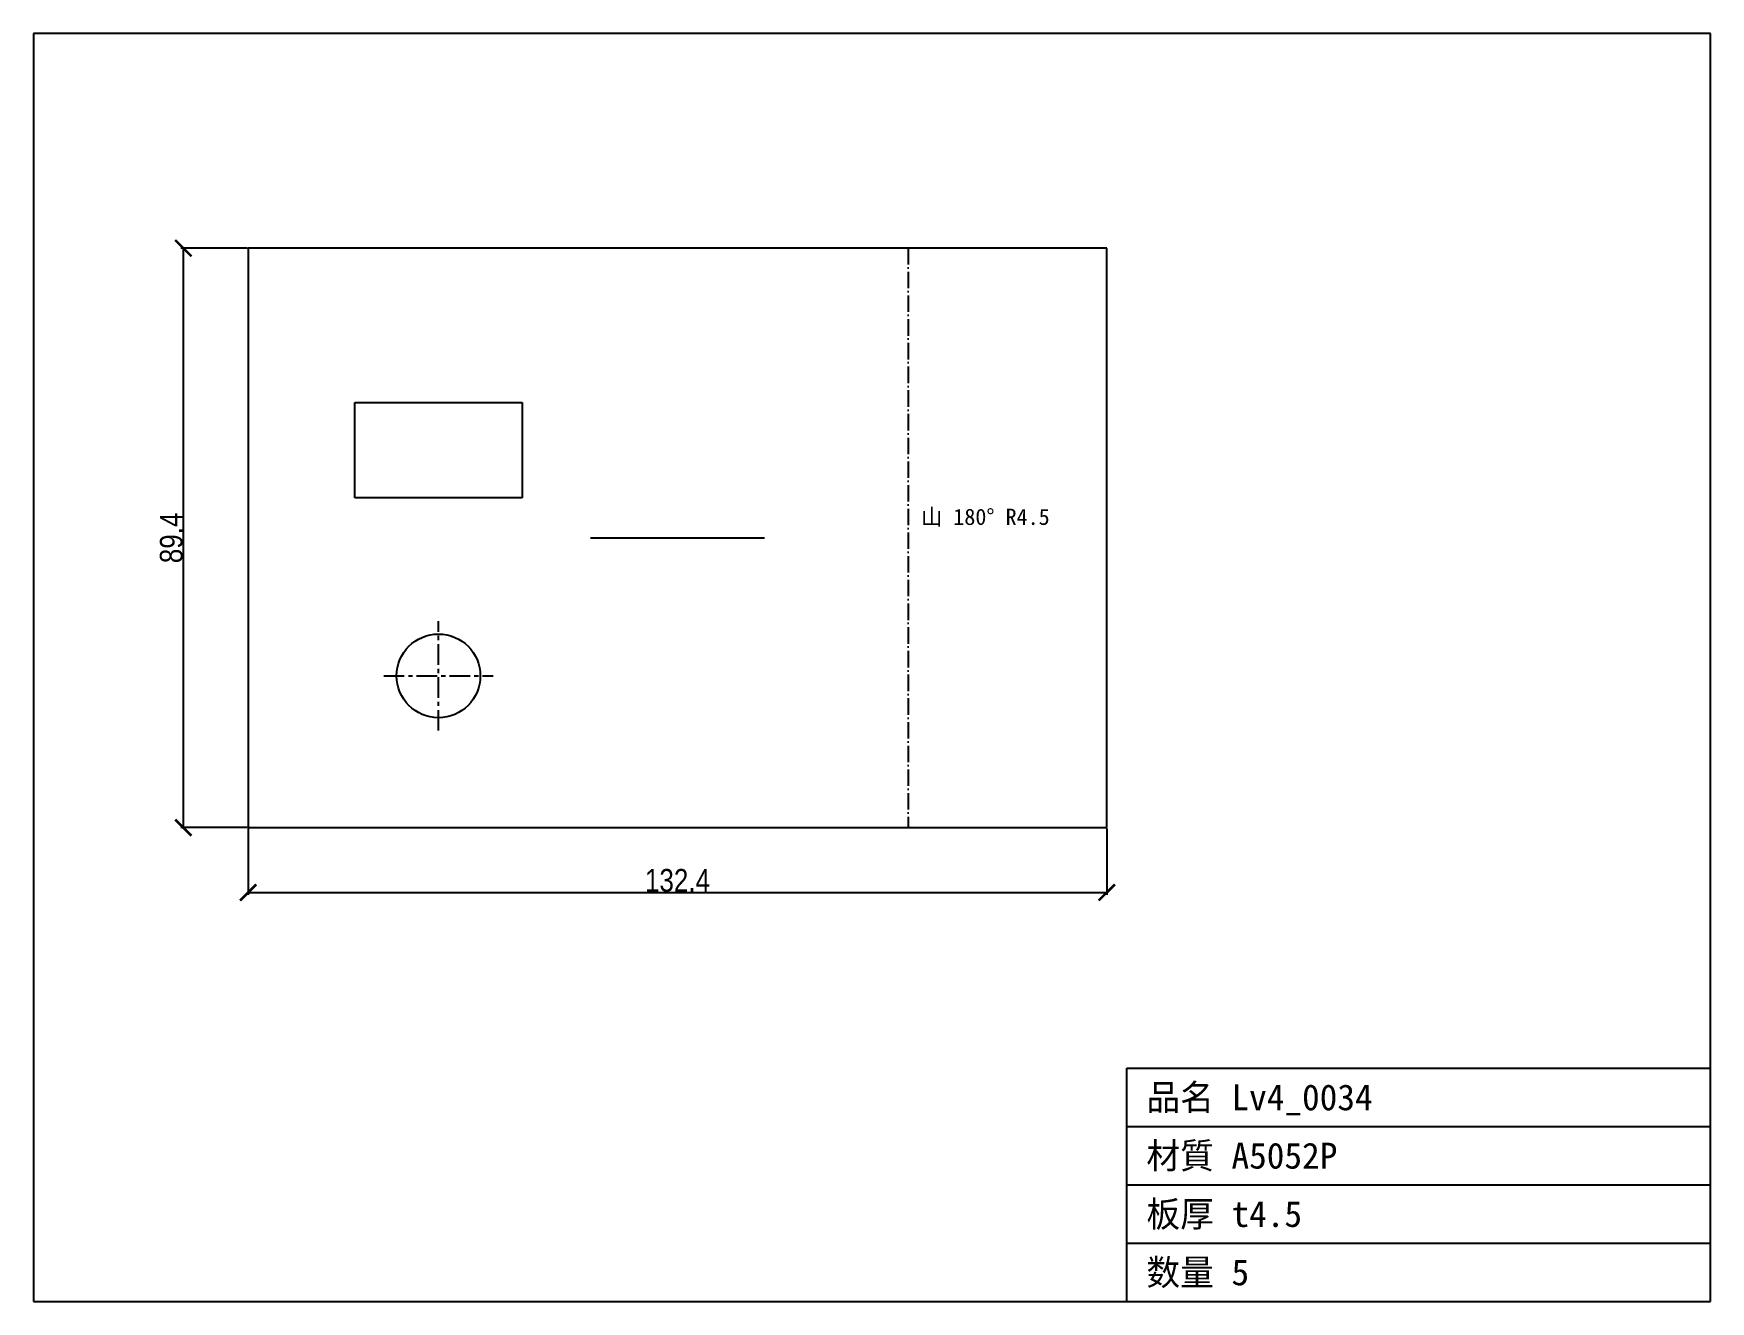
# Model space of a CAD drawing. Header units: millimetres. Extents: x -33 to 226, y -73 to 123.
import ezdxf

# ---------------------------------------------------------------- set-up
doc = ezdxf.new("R2010")
doc.units = ezdxf.units.MM
doc.linetypes.add('CENTER', pattern=[5.08, 3.175, -0.635, 0.635, -0.635])
doc.linetypes.add('DASHDOT', pattern=[3.556, 2.54, -0.508, 0, -0.508])
for name, color, linetype in [('ケガキ', 7, 'Continuous'), ('中心線', 7, 'Continuous'), ('図枠', 7, 'Continuous'), ('外形', 7, 'Continuous'), ('寸法', 7, 'Continuous'), ('文字', 7, 'Continuous'), ('曲げ線', 7, 'Continuous')]:
    doc.layers.add(name, color=color, linetype=linetype)
doc.styles.add('OpenSansCondensed-Light', font='OpenSansCondensed-Light.ttf')
doc.dimstyles.new('EZDXF', dxfattribs={"dimtxt": 0.25, "dimasz": 0.175, "dimexe": 0.375, "dimexo": 0.125, "dimgap": 0.1, "dimtad": 1, "dimlfac": 100, "dimzin": 12, "dimdsep": 46, "dimtxsty": 'OpenSansCondensed-Light', "dimblk": 'ARCHTICK', "dimcen": 2.5, "dimazin": 3, "dimtfac": 0.5, "dimtmove": 2, "dimatfit": 3})

# ---------------------------------------------------------------- blocks, each defined once
blk = doc.blocks.new('_ARCHTICK')
at = {"color": 0, "linetype": 'BYBLOCK', "const_width": 0.15}
blk.add_lwpolyline([(-0.5, -0.5), (0.5, 0.5)], dxfattribs=at)

msp = doc.modelspace()

# ---------------------------------------------------------------- linework, layer by layer
at = {"layer": 'ケガキ'}
msp.add_line((52.81, 44.71), (79.63, 44.71), dxfattribs=at)
at = {"layer": '中心線', "color": 1, "linetype": 'CENTER'}
for p, q in [((29.35, 14.97), (29.35, 31.87)), ((20.9, 23.42), (37.8, 23.42))]:
    msp.add_line(p, q, dxfattribs=at)
at = {"layer": '図枠'}
for p, q in [((225.55, 122.53), (-33.11, 122.53)), ((-33.11, 122.53), (-33.11, -73.11)), ((225.55, -73.11), (225.55, 122.53)), ((135.55, -73.11), (135.55, -37.11)), ((135.55, -37.11), (225.55, -37.11)), ((135.55, -46.11), (225.55, -46.11)), ((135.55, -55.11), (225.55, -55.11)), ((135.55, -64.11), (225.55, -64.11)), ((-33.11, -73.11), (225.55, -73.11))]:
    msp.add_line(p, q, dxfattribs=at)
at = {"layer": '外形'}
for p, q in [((0, 89.42), (0, 0)), ((132.44, 89.42), (0, 89.42)), ((132.44, 0), (132.44, 89.42)), ((16.46, 50.91), (16.46, 65.6)), ((16.46, 65.6), (42.26, 65.6)), ((42.26, 65.6), (42.26, 50.91)), ((42.26, 50.91), (16.46, 50.91)), ((0, 0), (132.44, 0))]:
    msp.add_line(p, q, dxfattribs=at)
msp.add_circle((29.35, 23.42), 6.45, dxfattribs=at)
at = {"layer": '曲げ線', "color": 3, "linetype": 'DASHDOT'}
msp.add_line((101.81, 89.42), (101.81, 0), dxfattribs=at)

# ---------------------------------------------------------------- texts
at = {"layer": '文字'}
for s, height, p in [('山 180° R4.5', 2.5, (103.81, 46.71)), ('品名 Lv4_0034', 4, (138.55, -43.61)), ('材質 A5052P', 4, (138.55, -52.61)), ('板厚 t4.5', 4, (138.55, -61.61)), ('数量 5', 4, (138.55, -70.61))]:
    msp.add_text(s, height=height, dxfattribs=at).set_placement(p)

# ---------------------------------------------------------------- dimensions: what is measured, and where the dimension line sits
at = {"layer": '寸法'}
msp.add_linear_dim(base=(-10, 0), p1=(0, 0), p2=(0, 89.42), angle=90, dimstyle='EZDXF', override={"dimtxt": 3.5, "dimasz": 2.5, "dimdec": 1, "dimlfac": 1}, dxfattribs=at).render()
msp.add_linear_dim(base=(0, -10), p1=(0, 0), p2=(132.44, 0), dimstyle='EZDXF', override={"dimtxt": 3.5, "dimasz": 2.5, "dimdec": 1, "dimlfac": 1}, dxfattribs=at).render()

doc.saveas('drawing.dxf')
